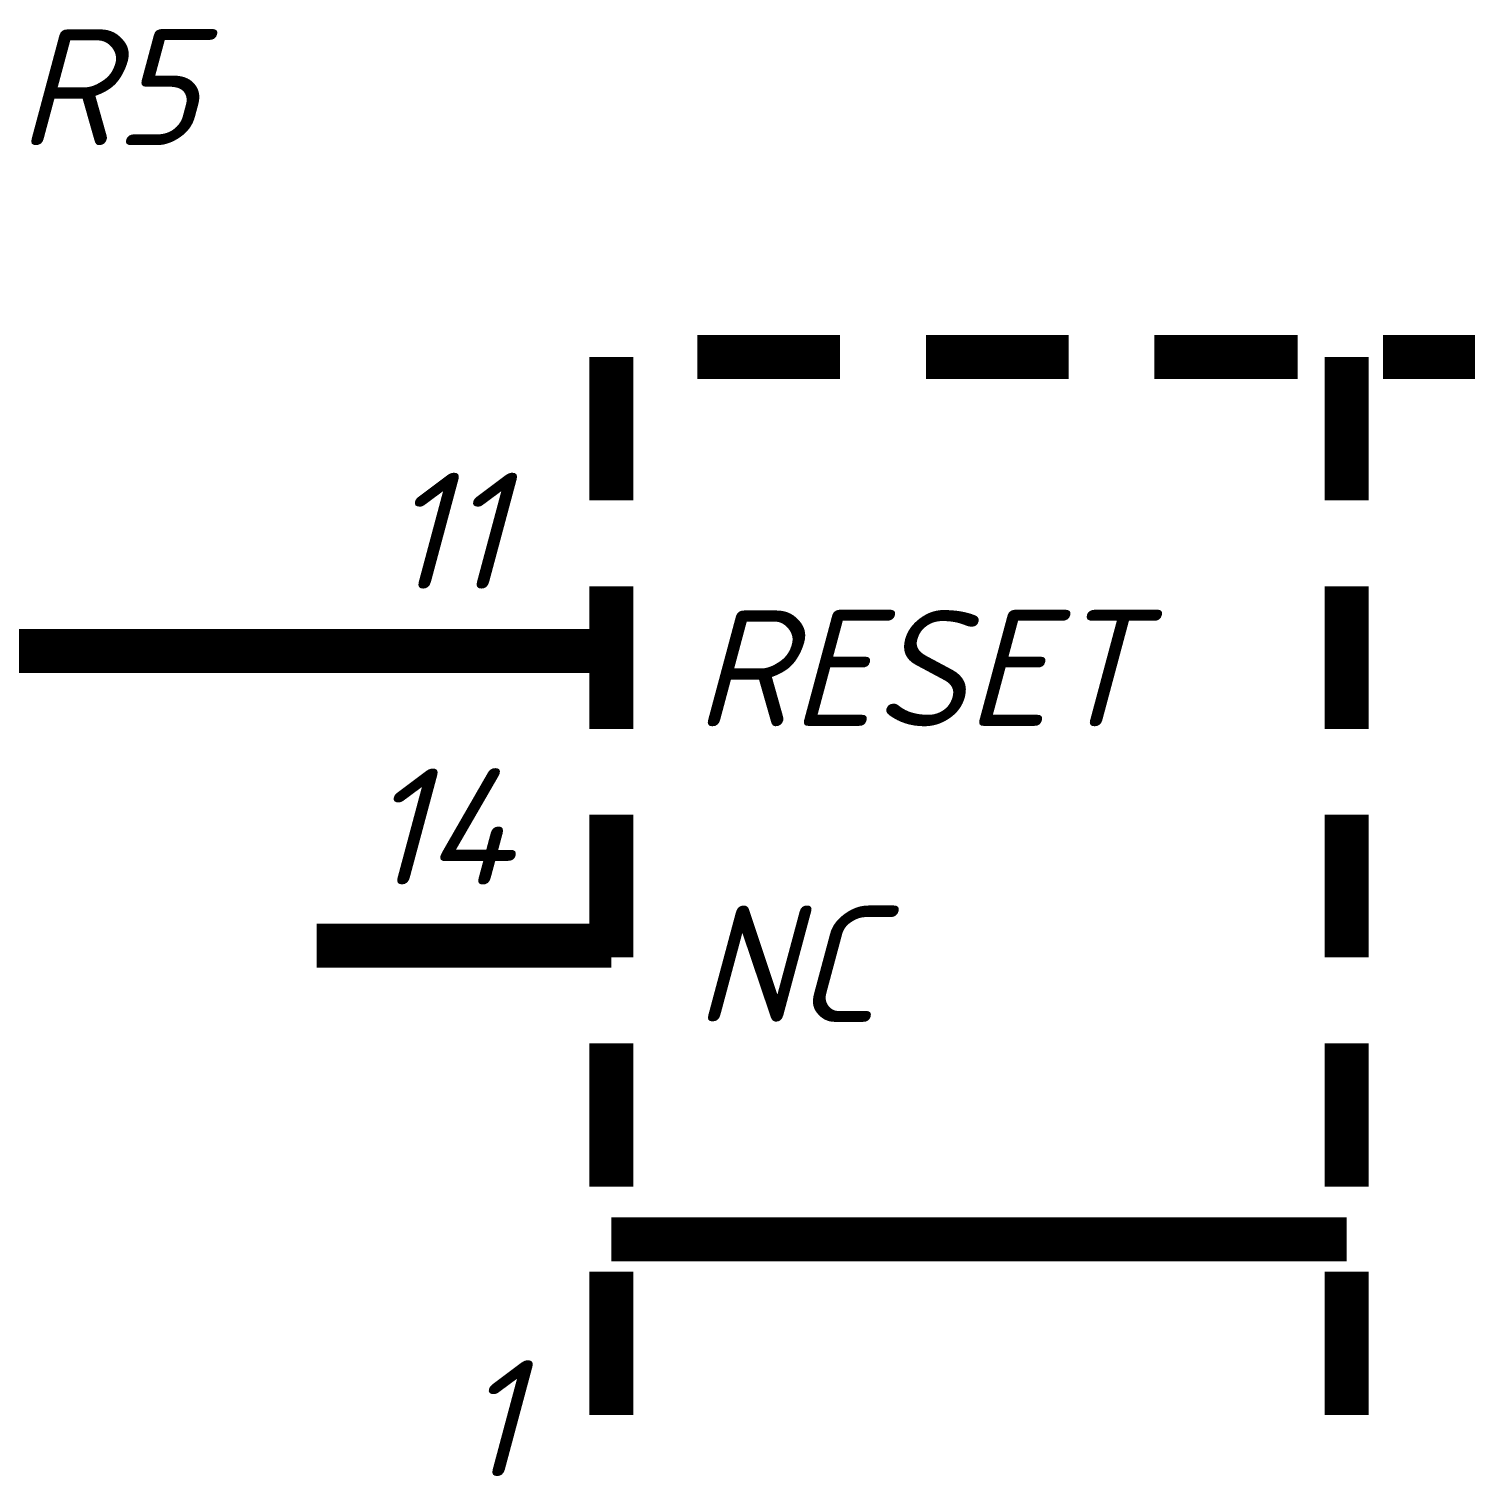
# Model space of a CAD drawing. Header units: inches. Extents: x 0 to 841, y 0 to 594.
# Drawn here: x 77.63 to 102.04, y 273.47 to 298.08 of the extents above; entities that cross this region are included whole.
import ezdxf

# ---------------------------------------------------------------- set-up
doc = ezdxf.new("R2010")
doc.units = ezdxf.units.IN
doc.layers.add('Sheet', color=255, linetype='Continuous')
doc.styles.get("Standard").update_dxf_attribs({"font": 'isocpeui.ttf'})

msp = doc.modelspace()

# ---------------------------------------------------------------- linework, layer by layer
at = {"layer": 'Sheet'}
for points in [[(87.529, 292.497, 0.749, 0.749, 0), (87.529, 290.06, 0.749, 0.749, 0)], [(91.415, 292.497, 0.749, 0.749, 0), (88.989, 292.497, 0.749, 0.749, 0)], [(95.3, 292.497, 0.749, 0.749, 0), (92.874, 292.497, 0.749, 0.749, 0)], [(99.196, 292.497, 0.749, 0.749, 0), (96.759, 292.497, 0.749, 0.749, 0)], [(100.027, 292.497, 0.749, 0.749, 0), (100.027, 290.06, 0.749, 0.749, 0)], [(103.081, 292.497, 0.749, 0.749, 0), (100.645, 292.497, 0.749, 0.749, 0)], [(87.529, 288.6, 0.749, 0.749, 0), (87.529, 286.175, 0.749, 0.749, 0)], [(100.027, 288.6, 0.749, 0.749, 0), (100.027, 286.175, 0.749, 0.749, 0)], [(82.521, 287.5, 0.749, 0.749, 0), (75.032, 287.5, 0.749, 0.749, 0), (72.527, 287.5, 0.749, 0.749, 0)], [(82.521, 287.5, 0.749, 0.749, 0), (87.529, 287.5, 0.749, 0.749, 0)], [(87.529, 287.5, 0.3, 0.3, 0), (82.521, 287.5, 0.3, 0.3, 0)], [(87.529, 284.715, 0.749, 0.749, 0), (87.529, 282.289, 0.749, 0.749, 0)], [(100.027, 284.715, 0.749, 0.749, 0), (100.027, 282.289, 0.749, 0.749, 0)], [(82.521, 282.491, 0.749, 0.749, 0), (87.529, 282.491, 0.749, 0.749, 0)], [(87.529, 282.491, 0.3, 0.3, 0), (82.521, 282.491, 0.3, 0.3, 0)], [(87.529, 280.829, 0.749, 0.749, 0), (87.529, 278.393, 0.749, 0.749, 0)], [(100.027, 280.829, 0.749, 0.749, 0), (100.027, 278.393, 0.749, 0.749, 0)], [(87.529, 277.494, 0.749, 0.749, 0), (100.027, 277.494, 0.749, 0.749, 0)], [(87.529, 276.944, 0.749, 0.749, 0), (87.529, 274.507, 0.749, 0.749, 0)], [(100.027, 276.944, 0.749, 0.749, 0), (100.027, 274.507, 0.749, 0.749, 0)]]:
    msp.add_lwpolyline(points, format="xyseb", dxfattribs=at)

# ---------------------------------------------------------------- texts
for s, height, p in [('R5', 1.9764, (77.435, 296.102)), ('11', 1.9764, (83.723, 288.555)), ('RESET', 1.9764, (88.933, 286.22)), ('14', 1.9764, (83.363, 283.525)), ('NC', 1.9764, (88.933, 281.189)), ('1', 1.976, (84.98, 273.463))]:
    msp.add_text(s, height=height, dxfattribs=at).set_placement(p)

doc.saveas('drawing.dxf')
